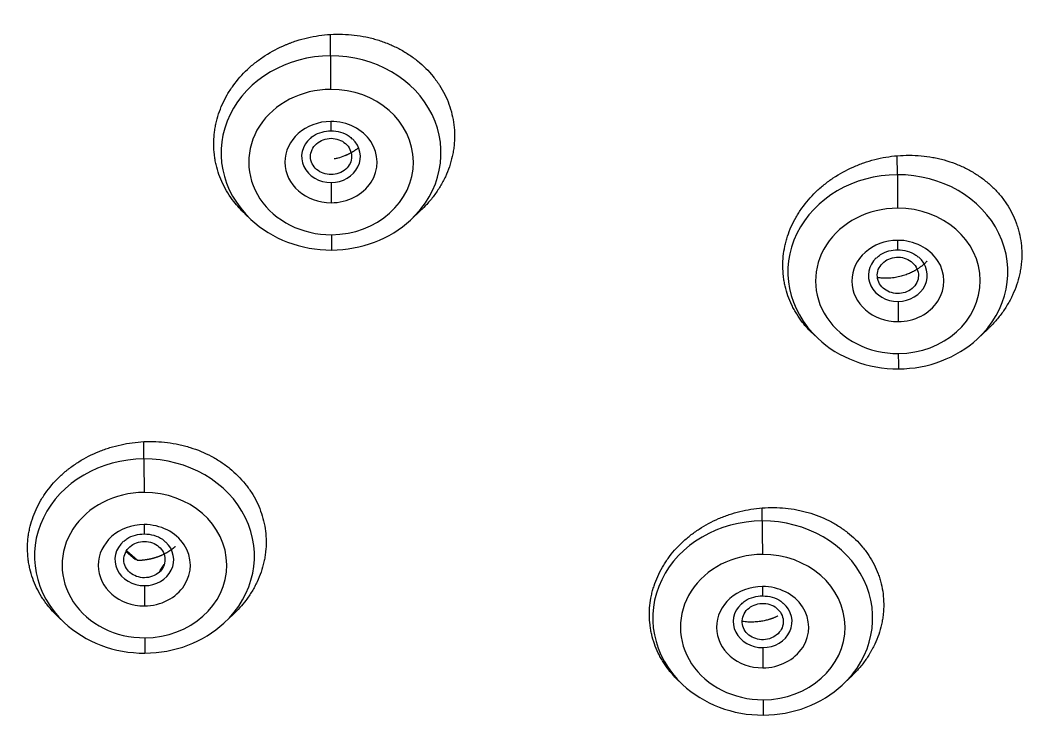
# Model space of a CAD drawing. Header units: millimetres. Extents: x 11618 to 13994, y -5897 to -2537.
# Drawn here: x 12395.49 to 12412.79, y -3998.04 to -3985.97 of the extents above; entities that cross this region are included whole.
import ezdxf

# ---------------------------------------------------------------- set-up
doc = ezdxf.new("R2010")
doc.units = ezdxf.units.MM
doc.layers.add('DIM', color=3, linetype='Continuous', lineweight=13)
doc.styles.get("Standard").update_dxf_attribs({"font": 'arial.ttf'})
doc.dimstyles.get("Standard").update_dxf_attribs({"dimtxt": 0.18, "dimasz": 0.18, "dimexe": 0.18, "dimexo": 0.0625, "dimgap": 0.09, "dimtad": 0, "dimtih": 1, "dimtoh": 1, "dimdec": 1, "dimdsep": 46, "dimtxsty": 'Standard', "dimcen": 0.09, "dimadec": 0, "dimazin": 0, "dimtfac": 1, "dimtdec": 1, "dimtofl": 0, "dimtmove": 0, "dimatfit": 3, "dimfxl": 1, "dimtolj": 1, "dimtzin": 0, "dimarcsym": 0})

# ---------------------------------------------------------------- blocks, each defined once
blk = doc.blocks.new('*D7')
at = {"layer": 'Defpoints', "color": 0, "transparency": 16777216}
for p in [(12331.318, -3489.71), (12736.437, -5533.88), (12816.946, -5533.88)]:
    blk.add_point(p, dxfattribs=at)
at = {"layer": 'DIM', "color": 0, "lineweight": -2, "transparency": 16777216}
for p, q in [((12331.381, -3489.71), (12817.126, -3489.71)), ((12816.946, -3507.71), (12816.946, -4494.996)), ((12816.946, -5515.88), (12816.946, -4528.595)), ((12736.499, -5533.88), (12817.126, -5533.88))]:
    blk.add_line(p, q, dxfattribs=at)
at = {"layer": 'DIM', "color": 0, "transparency": 16777216}
for points in [[(12813.946, -3507.71), (12819.946, -3507.71), (12816.946, -3489.71)], [(12813.946, -5515.88), (12819.946, -5515.88), (12816.946, -5533.88)]]:
    blk.add_solid(points, dxfattribs=at)
at = {"layer": 'DIM', "color": 3, "transparency": 16777216, "insert": (12816.946, -4511.795), "char_height": 18, "attachment_point": 5}
blk.add_mtext('\\A1;(2280)', dxfattribs=at)

msp = doc.modelspace()

# ---------------------------------------------------------------- linework, layer by layer
at = {"linetype": 'Continuous', "lineweight": 13}
for p, q in [((12400.768, -3986.578), (12400.767, -3986.213)), ((12410.405, -3988.6), (12410.404, -3988.276)), ((12397.595, -3993.435), (12397.595, -3993.14)), ((12408.107, -3994.489), (12408.107, -3994.267)), ((12397.452, -3995.152), (12397.294, -3995.014))]:
    msp.add_line(p, q, dxfattribs=at)
at = {"linetype": 'Continuous', "lineweight": 18}
for p, q in [((12402.14, -3989.359), (12402.299, -3989.21)), ((12399.311, -3989.263), (12399.414, -3989.359)), ((12408.972, -3991.307), (12409.051, -3991.381)), ((12411.777, -3991.381), (12411.937, -3991.231)), ((12397.486, -3995.159), (12397.307, -3995.002)), ((12396.138, -3996.119), (12396.241, -3996.216)), ((12398.967, -3996.216), (12399.113, -3996.079)), ((12409.479, -3997.27), (12409.609, -3997.148)), ((12406.693, -3997.213), (12406.753, -3997.27))]:
    msp.add_line(p, q, dxfattribs=at)
at = {"linetype": 'Continuous', "lineweight": 13}
for centre, major_axis, ratio, start_param, end_param in [((12400.777, -3988.229), (-1.87, 0), 0.882948, 4.717224, 7.037094), ((12400.777, -3988.229), (-1.87, 0), 0.882948, 2.377964, 4.717224), ((12400.77, -3986.913), (0.002, -0.5), 0.00227, 3.979346, 5.201076), ((12400.777, -3988.384), (1.4, 0), 0.882948, 1.575631, 4.717224), ((12400.777, -3988.384), (1.4, 0), 0.882948, 4.717224, 7.858816), ((12400.776, -3988.385), (-0.783, 0), 0.882948, 4.717224, 7.858816), ((12400.776, -3988.385), (-0.783, 0), 0.882948, 1.575631, 4.717224), ((12400.772, -3987.553), (0.001, -0.3), 0.00227, 5.201076, 6.276176), ((12410.414, -3990.251), (-1.87, 0), 0.882948, 4.717224, 7.037094), ((12410.414, -3990.251), (-1.87, 0), 0.882948, 2.377964, 4.717224), ((12410.407, -3988.935), (0.002, -0.5), 0.00227, 3.979346, 5.201076), ((12400.78, -3988.936), (-0.001, 0.3), 0.00227, 0.828524, 2.059484), ((12410.414, -3990.405), (1.4, 0), 0.882948, 1.575631, 4.717224), ((12410.414, -3990.405), (1.4, 0), 0.882948, 4.717224, 7.858816), ((12400.784, -3989.385), (-0.002, 0.5), 0.00227, 2.059484, 3.281214), ((12410.413, -3990.407), (-0.783, 0), 0.882948, 4.717224, 7.858816), ((12410.413, -3990.407), (-0.783, 0), 0.882948, 1.575631, 4.717224), ((12410.409, -3989.575), (0.001, -0.3), 0.00227, 5.201076, 6.276176), ((12410.417, -3990.957), (-0.001, 0.3), 0.00227, 0.828524, 2.059484), ((12410.421, -3991.407), (-0.002, 0.5), 0.00227, 2.059484, 3.281214), ((12397.604, -3995.086), (-1.87, 0), 0.882948, 4.717224, 7.037094), ((12397.604, -3995.086), (-1.87, 0), 0.882948, 2.377964, 4.717224), ((12397.598, -3993.77), (0.002, -0.5), 0.00227, 3.979346, 5.201076), ((12397.604, -3995.24), (1.4, 0), 0.882948, 1.575631, 4.717224), ((12397.604, -3995.24), (1.4, 0), 0.882948, 4.717224, 7.858816), ((12397.602, -3995.242), (-0.783, 0), 0.882948, 4.717224, 7.858816), ((12397.602, -3995.242), (-0.783, 0), 0.882948, 1.575631, 4.717224), ((12397.599, -3994.41), (0.001, -0.3), 0.00227, 5.201076, 6.276176), ((12408.116, -3996.14), (-1.87, 0), 0.882948, 4.717224, 7.037094), ((12408.116, -3996.14), (-1.87, 0), 0.882948, 2.377964, 4.717224), ((12408.11, -3994.823), (0.002, -0.5), 0.00227, 3.979346, 5.201076), ((12408.116, -3996.294), (1.4, 0), 0.882948, 1.575631, 4.717224), ((12408.116, -3996.294), (1.4, 0), 0.882948, 4.717224, 7.858816), ((12397.606, -3995.792), (-0.001, 0.3), 0.00227, 0.828524, 2.059484), ((12408.115, -3996.296), (-0.783, 0), 0.882948, 4.717224, 7.858816), ((12408.115, -3996.296), (-0.783, 0), 0.882948, 1.575631, 4.717224), ((12408.111, -3995.464), (0.001, -0.3), 0.00227, 5.201076, 6.276176), ((12397.611, -3996.242), (-0.002, 0.5), 0.00227, 2.059484, 3.281214), ((12408.119, -3996.846), (-0.001, 0.3), 0.00227, 0.828524, 2.059484), ((12408.123, -3997.295), (-0.002, 0.5), 0.00227, 2.059484, 3.281214)]:
    msp.add_ellipse(centre, major_axis=major_axis, ratio=ratio, start_param=start_param, end_param=end_param, dxfattribs=at)
at = {"linetype": 'Continuous', "lineweight": 18}
for centre, major_axis, start_param, end_param in [((12400.776, -3988.291), (0.5, 0), 2.349395, 4.717224), ((12400.776, -3988.291), (0.5, 0), 4.717224, 7.03081), ((12400.777, -3988.229), (-1.87, 0), 0.753908, 1.575631), ((12400.777, -3988.229), (-1.87, 0), 1.575631, 2.377964), ((12410.413, -3990.313), (-0.5, 0), 5.53772, 7.858816), ((12410.413, -3990.313), (-0.5, 0), 1.575631, 3.936194), ((12410.414, -3990.251), (-1.87, 0), 0.753908, 1.575631), ((12410.414, -3990.251), (-1.87, 0), 1.575631, 2.377964), ((12397.602, -3995.148), (0.5, 0), 2.349395, 4.717224), ((12397.602, -3995.148), (0.5, 0), 4.717224, 7.03081), ((12408.115, -3996.202), (-0.5, 0), 5.53772, 7.858816), ((12408.115, -3996.202), (-0.5, 0), 1.575631, 3.936194), ((12397.604, -3995.086), (-1.87, 0), 0.753908, 1.575631), ((12397.604, -3995.086), (-1.87, 0), 1.575631, 2.377964), ((12408.116, -3996.14), (-1.87, 0), 0.753908, 1.575631), ((12408.116, -3996.14), (-1.87, 0), 1.575631, 2.377964)]:
    msp.add_ellipse(centre, major_axis=major_axis, ratio=0.882948, start_param=start_param, end_param=end_param, dxfattribs=at)
for points, knots in [([(12399.31, -3989.262), (12399.242, -3989.198), (12399.18, -3989.13), (12399.087, -3989.01), (12399.053, -3988.961), (12398.991, -3988.86), (12398.963, -3988.808), (12398.887, -3988.651), (12398.849, -3988.542), (12398.816, -3988.4), (12398.81, -3988.372), (12398.8, -3988.314), (12398.796, -3988.285), (12398.786, -3988.199), (12398.779, -3988.084), (12398.785, -3987.968), (12398.794, -3987.882), (12398.797, -3987.853), (12398.807, -3987.795), (12398.812, -3987.766), (12398.843, -3987.621), (12398.88, -3987.509), (12398.954, -3987.346), (12398.981, -3987.293), (12399.027, -3987.214), (12399.043, -3987.188), (12399.076, -3987.136), (12399.094, -3987.111), (12399.184, -3986.986), (12399.265, -3986.893), (12399.38, -3986.786), (12399.403, -3986.765), (12399.451, -3986.723), (12399.476, -3986.703), (12399.552, -3986.644), (12399.604, -3986.607), (12399.766, -3986.503), (12399.88, -3986.442), (12400.017, -3986.385), (12400.032, -3986.379), (12400.062, -3986.367), (12400.078, -3986.361), (12400.124, -3986.343), (12400.155, -3986.333), (12400.249, -3986.302), (12400.313, -3986.285), (12400.504, -3986.24), (12400.634, -3986.221), (12400.767, -3986.213)], [0, 0, 0, 0, 0.065619, 0.065619, 0.108091, 0.108091, 0.150563, 0.150563, 0.235506, 0.235506, 0.256742, 0.256742, 0.277978, 0.277978, 0.32045, 0.362922, 0.362922, 0.384158, 0.384158, 0.405394, 0.405394, 0.490338, 0.490338, 0.53281, 0.53281, 0.554045, 0.554045, 0.575281, 0.575281, 0.660225, 0.660225, 0.681461, 0.681461, 0.702697, 0.702697, 0.745169, 0.745169, 0.830113, 0.830113, 0.840731, 0.840731, 0.851348, 0.851348, 0.872584, 0.872584, 0.915056, 0.915056, 1, 1, 1, 1]), ([(12400.767, -3986.213), (12400.836, -3986.209), (12400.904, -3986.208), (12401.039, -3986.212), (12401.173, -3986.222), (12401.305, -3986.243), (12401.403, -3986.263), (12401.435, -3986.271), (12401.5, -3986.287), (12401.532, -3986.296), (12401.628, -3986.325), (12401.753, -3986.37), (12401.929, -3986.452), (12402.04, -3986.517), (12402.121, -3986.57), (12402.147, -3986.588), (12402.199, -3986.626), (12402.224, -3986.645), (12402.347, -3986.745), (12402.434, -3986.832), (12402.531, -3986.952), (12402.55, -3986.977), (12402.577, -3987.014), (12402.586, -3987.027), (12402.604, -3987.052), (12402.646, -3987.116), (12402.713, -3987.234), (12402.761, -3987.344), (12402.802, -3987.457), (12402.819, -3987.514), (12402.847, -3987.632), (12402.868, -3987.75), (12402.88, -3987.928), (12402.874, -3988.047), (12402.866, -3988.122), (12402.864, -3988.138), (12402.86, -3988.168), (12402.858, -3988.183), (12402.85, -3988.228), (12402.844, -3988.258), (12402.811, -3988.406), (12402.772, -3988.521), (12402.707, -3988.661), (12402.693, -3988.689), (12402.664, -3988.745), (12402.648, -3988.772), (12402.599, -3988.853), (12402.529, -3988.958), (12402.416, -3989.094), (12402.336, -3989.176), (12402.299, -3989.21)], [0, 0, 0, 0, 0.042066, 0.042066, 0.084133, 0.126199, 0.126199, 0.147232, 0.147232, 0.168265, 0.168265, 0.210331, 0.252398, 0.294464, 0.294464, 0.315497, 0.315497, 0.33653, 0.33653, 0.420663, 0.420663, 0.441696, 0.441696, 0.452213, 0.452213, 0.462729, 0.504796, 0.546862, 0.546862, 0.588928, 0.588928, 0.630994, 0.673061, 0.715127, 0.715127, 0.725644, 0.725644, 0.73616, 0.73616, 0.757193, 0.757193, 0.841326, 0.841326, 0.862359, 0.862359, 0.883392, 0.883392, 0.925459, 0.967525, 1, 1, 1, 1]), ([(12400.428, -3987.983), (12400.443, -3987.965), (12400.496, -3987.918), (12400.619, -3987.868), (12400.721, -3987.854), (12400.773, -3987.853)], [0, 0, 0, 0, 0.206446, 0.623832, 1, 1, 1, 1]), ([(12400.773, -3987.853), (12400.831, -3987.854), (12400.939, -3987.869), (12401.069, -3987.925), (12401.121, -3987.976), (12401.137, -3987.995)], [0, 0, 0, 0, 0.388964, 0.792604, 1, 1, 1, 1]), ([(12401.244, -3988.142), (12401.243, -3988.143), (12401.239, -3988.146), (12401.23, -3988.153), (12401.219, -3988.162), (12401.207, -3988.17), (12401.194, -3988.179), (12401.182, -3988.188), (12401.169, -3988.196), (12401.156, -3988.204), (12401.143, -3988.212), (12401.13, -3988.22), (12401.117, -3988.227), (12401.103, -3988.235), (12401.09, -3988.242), (12401.076, -3988.249), (12401.062, -3988.256), (12401.048, -3988.262), (12401.033, -3988.269), (12401.019, -3988.275), (12400.973, -3988.294), (12400.911, -3988.314), (12400.852, -3988.327), (12400.832, -3988.331)], [0, 0, 0, 0, 0.005607, 0.038721, 0.071939, 0.105255, 0.138663, 0.172157, 0.205731, 0.239378, 0.273094, 0.306873, 0.340709, 0.374597, 0.408531, 0.442507, 0.476521, 0.510567, 0.544641, 0.57874, 0.61286, 0.868876, 1, 1, 1, 1]), ([(12408.971, -3991.306), (12408.906, -3991.245), (12408.847, -3991.18), (12408.757, -3991.065), (12408.724, -3991.018), (12408.678, -3990.944), (12408.663, -3990.919), (12408.636, -3990.868), (12408.623, -3990.843), (12408.561, -3990.714), (12408.523, -3990.607), (12408.491, -3990.468), (12408.485, -3990.441), (12408.476, -3990.384), (12408.471, -3990.356), (12408.462, -3990.271), (12408.458, -3990.214), (12408.457, -3990.044), (12408.468, -3989.93), (12408.499, -3989.787), (12408.506, -3989.759), (12408.521, -3989.702), (12408.529, -3989.674), (12408.556, -3989.591), (12408.599, -3989.481), (12408.652, -3989.375), (12408.697, -3989.297), (12408.713, -3989.271), (12408.745, -3989.22), (12408.762, -3989.194), (12408.851, -3989.07), (12408.931, -3988.977), (12409.065, -3988.848), (12409.112, -3988.806), (12409.187, -3988.747), (12409.212, -3988.727), (12409.263, -3988.69), (12409.289, -3988.671), (12409.421, -3988.583), (12409.534, -3988.522), (12409.681, -3988.456), (12409.711, -3988.443), (12409.772, -3988.419), (12409.803, -3988.408), (12409.895, -3988.376), (12409.957, -3988.357), (12410.146, -3988.309), (12410.274, -3988.288), (12410.404, -3988.276)], [0, 0, 0, 0, 0.064148, 0.064148, 0.106687, 0.106687, 0.127957, 0.127957, 0.149226, 0.149226, 0.234303, 0.234303, 0.255573, 0.255573, 0.276842, 0.276842, 0.319381, 0.319381, 0.404458, 0.404458, 0.425727, 0.425727, 0.446997, 0.446997, 0.489536, 0.532074, 0.532074, 0.553344, 0.553344, 0.574613, 0.574613, 0.65969, 0.65969, 0.702229, 0.702229, 0.723498, 0.723498, 0.744768, 0.744768, 0.829845, 0.829845, 0.851115, 0.851115, 0.872384, 0.872384, 0.914923, 0.914923, 1, 1, 1, 1]), ([(12410.404, -3988.276), (12410.473, -3988.271), (12410.54, -3988.268), (12410.675, -3988.268), (12410.809, -3988.275), (12410.941, -3988.293), (12411.039, -3988.311), (12411.072, -3988.317), (12411.137, -3988.332), (12411.169, -3988.34), (12411.265, -3988.367), (12411.39, -3988.408), (12411.567, -3988.486), (12411.678, -3988.549), (12411.759, -3988.6), (12411.786, -3988.618), (12411.838, -3988.654), (12411.863, -3988.673), (12411.937, -3988.731), (12412.03, -3988.812), (12412.114, -3988.902), (12412.172, -3988.972), (12412.191, -3988.996), (12412.228, -3989.046), (12412.245, -3989.071), (12412.295, -3989.147), (12412.356, -3989.25), (12412.403, -3989.36), (12412.434, -3989.443), (12412.449, -3989.486), (12412.461, -3989.529), (12412.469, -3989.558), (12412.473, -3989.572), (12412.491, -3989.645), (12412.512, -3989.762), (12412.524, -3989.94), (12412.518, -3990.06), (12412.508, -3990.151), (12412.504, -3990.181), (12412.494, -3990.241), (12412.488, -3990.271), (12412.468, -3990.36), (12412.435, -3990.477), (12412.389, -3990.592), (12412.35, -3990.676), (12412.336, -3990.705), (12412.306, -3990.76), (12412.29, -3990.788), (12412.241, -3990.87), (12412.17, -3990.975), (12412.088, -3991.074), (12412.023, -3991.145), (12411.989, -3991.181), (12411.953, -3991.215), (12411.94, -3991.228), (12411.938, -3991.229), (12411.937, -3991.231)], [0, 0, 0, 0, 0.042048, 0.042048, 0.084095, 0.126143, 0.126143, 0.147167, 0.147167, 0.168191, 0.168191, 0.210239, 0.252286, 0.294334, 0.294334, 0.315358, 0.315358, 0.336382, 0.336382, 0.37843, 0.420477, 0.420477, 0.441501, 0.441501, 0.462525, 0.462525, 0.504573, 0.54662, 0.54662, 0.567644, 0.578156, 0.578156, 0.588668, 0.588668, 0.630716, 0.672764, 0.714811, 0.714811, 0.735835, 0.735835, 0.756859, 0.756859, 0.798907, 0.840954, 0.840954, 0.861978, 0.861978, 0.883002, 0.883002, 0.92505, 0.967098, 0.967098, 0.988122, 0.998633, 0.998633, 1, 1, 1, 1]), ([(12410.051, -3990.017), (12410.07, -3989.995), (12410.127, -3989.943), (12410.256, -3989.889), (12410.358, -3989.876), (12410.41, -3989.875)], [0, 0, 0, 0, 0.24821, 0.643629, 1, 1, 1, 1]), ([(12410.41, -3989.875), (12410.468, -3989.876), (12410.576, -3989.891), (12410.7, -3989.944), (12410.748, -3989.99), (12410.76, -3990.004)], [0, 0, 0, 0, 0.410705, 0.836907, 1, 1, 1, 1]), ([(12410.906, -3990.072), (12410.904, -3990.074), (12410.899, -3990.08), (12410.889, -3990.09), (12410.877, -3990.102), (12410.864, -3990.113), (12410.852, -3990.125), (12410.839, -3990.136), (12410.825, -3990.147), (12410.812, -3990.158), (12410.798, -3990.169), (12410.783, -3990.179), (12410.769, -3990.189), (12410.754, -3990.199), (12410.739, -3990.209), (12410.724, -3990.219), (12410.708, -3990.228), (12410.693, -3990.237), (12410.66, -3990.254), (12410.608, -3990.279), (12410.531, -3990.309), (12410.443, -3990.334), (12410.346, -3990.353), (12410.24, -3990.362), (12410.147, -3990.36), (12410.089, -3990.353), (12410.069, -3990.351)], [0, 0, 0, 0, 0.008765, 0.027942, 0.047205, 0.066548, 0.085967, 0.105459, 0.125019, 0.144643, 0.164327, 0.184068, 0.203862, 0.223705, 0.243594, 0.263527, 0.2835, 0.303512, 0.323558, 0.403917, 0.493994, 0.593032, 0.69977, 0.813455, 0.934832, 1, 1, 1, 1]), ([(12396.137, -3996.118), (12396.071, -3996.056), (12396.011, -3995.991), (12395.939, -3995.898), (12395.921, -3995.874), (12395.887, -3995.826), (12395.871, -3995.802), (12395.824, -3995.727), (12395.796, -3995.676), (12395.721, -3995.52), (12395.683, -3995.413), (12395.65, -3995.274), (12395.644, -3995.246), (12395.634, -3995.189), (12395.63, -3995.161), (12395.62, -3995.076), (12395.613, -3994.963), (12395.618, -3994.849), (12395.627, -3994.764), (12395.631, -3994.736), (12395.64, -3994.679), (12395.646, -3994.65), (12395.677, -3994.509), (12395.714, -3994.399), (12395.787, -3994.239), (12395.814, -3994.186), (12395.852, -3994.122), (12395.86, -3994.109), (12395.876, -3994.084), (12395.884, -3994.071), (12395.909, -3994.033), (12395.926, -3994.008), (12396.016, -3993.886), (12396.098, -3993.796), (12396.212, -3993.691), (12396.247, -3993.66), (12396.283, -3993.63), (12396.308, -3993.61), (12396.321, -3993.6), (12396.384, -3993.552), (12396.436, -3993.516), (12396.597, -3993.415), (12396.711, -3993.357), (12396.862, -3993.295), (12396.893, -3993.284), (12396.954, -3993.262), (12396.985, -3993.251), (12397.079, -3993.222), (12397.142, -3993.206), (12397.333, -3993.164), (12397.462, -3993.147), (12397.595, -3993.14)], [0, 0, 0, 0, 0.06389, 0.06389, 0.085165, 0.085165, 0.10644, 0.10644, 0.148991, 0.148991, 0.234092, 0.234092, 0.255367, 0.255367, 0.276642, 0.276642, 0.319192, 0.361743, 0.361743, 0.383018, 0.383018, 0.404293, 0.404293, 0.489394, 0.489394, 0.531945, 0.531945, 0.542582, 0.542582, 0.55322, 0.55322, 0.574495, 0.574495, 0.659596, 0.659596, 0.680871, 0.691509, 0.691509, 0.702147, 0.702147, 0.744697, 0.744697, 0.829798, 0.829798, 0.851073, 0.851073, 0.872349, 0.872349, 0.914899, 0.914899, 1, 1, 1, 1]), ([(12397.595, -3993.14), (12397.662, -3993.137), (12397.73, -3993.137), (12397.863, -3993.142), (12397.995, -3993.153), (12398.125, -3993.175), (12398.222, -3993.196), (12398.254, -3993.203), (12398.318, -3993.22), (12398.35, -3993.229), (12398.508, -3993.278), (12398.627, -3993.328), (12398.796, -3993.418), (12398.851, -3993.45), (12398.93, -3993.502), (12398.956, -3993.521), (12399.007, -3993.558), (12399.032, -3993.577), (12399.152, -3993.675), (12399.239, -3993.762), (12399.334, -3993.879), (12399.353, -3993.904), (12399.379, -3993.94), (12399.388, -3993.953), (12399.405, -3993.978), (12399.447, -3994.04), (12399.513, -3994.157), (12399.583, -3994.319), (12399.617, -3994.431), (12399.644, -3994.546), (12399.655, -3994.604), (12399.669, -3994.719), (12399.677, -3994.835), (12399.671, -3994.952), (12399.663, -3995.025), (12399.661, -3995.04), (12399.657, -3995.07), (12399.655, -3995.084), (12399.648, -3995.128), (12399.642, -3995.157), (12399.61, -3995.302), (12399.571, -3995.415), (12399.507, -3995.551), (12399.493, -3995.579), (12399.465, -3995.633), (12399.449, -3995.659), (12399.401, -3995.738), (12399.367, -3995.79), (12399.265, -3995.924), (12399.193, -3996.004), (12399.114, -3996.079)], [0, 0, 0, 0, 0.042167, 0.042167, 0.084333, 0.1265, 0.1265, 0.147583, 0.147583, 0.168666, 0.168666, 0.252999, 0.252999, 0.295166, 0.295166, 0.316249, 0.316249, 0.337332, 0.337332, 0.421665, 0.421665, 0.442748, 0.442748, 0.45329, 0.45329, 0.463832, 0.505998, 0.548165, 0.590331, 0.590331, 0.632498, 0.632498, 0.674664, 0.716831, 0.716831, 0.727372, 0.727372, 0.737914, 0.737914, 0.758997, 0.758997, 0.84333, 0.84333, 0.864414, 0.864414, 0.885497, 0.885497, 0.927663, 0.927663, 1, 1, 1, 1]), ([(12406.692, -3997.212), (12406.629, -3997.153), (12406.572, -3997.09), (12406.484, -3996.979), (12406.452, -3996.932), (12406.406, -3996.86), (12406.392, -3996.835), (12406.365, -3996.786), (12406.352, -3996.761), (12406.291, -3996.635), (12406.254, -3996.53), (12406.222, -3996.395), (12406.217, -3996.368), (12406.207, -3996.312), (12406.203, -3996.285), (12406.193, -3996.202), (12406.19, -3996.146), (12406.188, -3995.98), (12406.2, -3995.869), (12406.23, -3995.73), (12406.236, -3995.702), (12406.251, -3995.647), (12406.26, -3995.62), (12406.286, -3995.538), (12406.328, -3995.432), (12406.381, -3995.328), (12406.425, -3995.252), (12406.44, -3995.227), (12406.472, -3995.177), (12406.489, -3995.152), (12406.576, -3995.031), (12406.655, -3994.941), (12406.788, -3994.815), (12406.834, -3994.775), (12406.907, -3994.717), (12406.932, -3994.699), (12406.983, -3994.662), (12407.009, -3994.645), (12407.139, -3994.559), (12407.249, -3994.5), (12407.395, -3994.437), (12407.425, -3994.425), (12407.485, -3994.402), (12407.515, -3994.391), (12407.606, -3994.36), (12407.667, -3994.343), (12407.852, -3994.297), (12407.978, -3994.277), (12408.107, -3994.267)], [0, 0, 0, 0, 0.063252, 0.063252, 0.105831, 0.105831, 0.127121, 0.127121, 0.148411, 0.148411, 0.23357, 0.23357, 0.254859, 0.254859, 0.276149, 0.276149, 0.318729, 0.318729, 0.403888, 0.403888, 0.425177, 0.425177, 0.446467, 0.446467, 0.489046, 0.531626, 0.531626, 0.552916, 0.552916, 0.574205, 0.574205, 0.659364, 0.659364, 0.701944, 0.701944, 0.723233, 0.723233, 0.744523, 0.744523, 0.829682, 0.829682, 0.850972, 0.850972, 0.872262, 0.872262, 0.914841, 0.914841, 1, 1, 1, 1]), ([(12408.107, -3994.267), (12408.174, -3994.262), (12408.24, -3994.26), (12408.372, -3994.262), (12408.503, -3994.269), (12408.632, -3994.287), (12408.728, -3994.306), (12408.76, -3994.312), (12408.823, -3994.328), (12408.855, -3994.336), (12409.011, -3994.38), (12409.129, -3994.427), (12409.297, -3994.511), (12409.352, -3994.542), (12409.431, -3994.593), (12409.457, -3994.61), (12409.507, -3994.646), (12409.532, -3994.664), (12409.652, -3994.759), (12409.738, -3994.842), (12409.834, -3994.957), (12409.852, -3994.981), (12409.888, -3995.029), (12409.905, -3995.053), (12409.954, -3995.127), (12410.012, -3995.229), (12410.059, -3995.335), (12410.089, -3995.416), (12410.098, -3995.444), (12410.115, -3995.5), (12410.123, -3995.528), (12410.144, -3995.613), (12410.165, -3995.727), (12410.176, -3995.9), (12410.171, -3996.016), (12410.161, -3996.104), (12410.157, -3996.133), (12410.148, -3996.192), (12410.142, -3996.221), (12410.11, -3996.365), (12410.071, -3996.477), (12410.007, -3996.614), (12409.993, -3996.642), (12409.972, -3996.682), (12409.964, -3996.696), (12409.949, -3996.723), (12409.91, -3996.789), (12409.832, -3996.904), (12409.752, -3997), (12409.688, -3997.069), (12409.666, -3997.092), (12409.632, -3997.126), (12409.621, -3997.137), (12409.609, -3997.148)], [0, 0, 0, 0, 0.042103, 0.042103, 0.084205, 0.126308, 0.126308, 0.147359, 0.147359, 0.16841, 0.16841, 0.252616, 0.252616, 0.294718, 0.294718, 0.31577, 0.31577, 0.336821, 0.336821, 0.421026, 0.421026, 0.442077, 0.442077, 0.463129, 0.463129, 0.505231, 0.547334, 0.547334, 0.568385, 0.568385, 0.589436, 0.589436, 0.631539, 0.673642, 0.715744, 0.715744, 0.736796, 0.736796, 0.757847, 0.757847, 0.842052, 0.842052, 0.863103, 0.863103, 0.873629, 0.873629, 0.884155, 0.926257, 0.96836, 0.96836, 0.989411, 0.989411, 1, 1, 1, 1]), ([(12397.255, -3994.84), (12397.27, -3994.822), (12397.322, -3994.775), (12397.446, -3994.724), (12397.548, -3994.711), (12397.6, -3994.71)], [0, 0, 0, 0, 0.206446, 0.623832, 1, 1, 1, 1]), ([(12397.6, -3994.71), (12397.658, -3994.71), (12397.766, -3994.725), (12397.896, -3994.782), (12397.948, -3994.833), (12397.964, -3994.852)], [0, 0, 0, 0, 0.388964, 0.792604, 1, 1, 1, 1]), ([(12398.13, -3994.923), (12398.127, -3994.926), (12398.12, -3994.931), (12398.11, -3994.94), (12398.101, -3994.948), (12398.09, -3994.956), (12398.08, -3994.964), (12398.069, -3994.972), (12398.059, -3994.98), (12398.048, -3994.988), (12398.036, -3994.996), (12398.025, -3995.003), (12398.014, -3995.011), (12398.002, -3995.018), (12397.99, -3995.025), (12397.978, -3995.032), (12397.965, -3995.039), (12397.953, -3995.046), (12397.94, -3995.053), (12397.927, -3995.059), (12397.914, -3995.065), (12397.901, -3995.072), (12397.888, -3995.078), (12397.874, -3995.083), (12397.86, -3995.089), (12397.846, -3995.095), (12397.832, -3995.1), (12397.818, -3995.105), (12397.804, -3995.11), (12397.789, -3995.114), (12397.774, -3995.119), (12397.76, -3995.123), (12397.745, -3995.127), (12397.73, -3995.131), (12397.715, -3995.135), (12397.699, -3995.138), (12397.684, -3995.141), (12397.669, -3995.144), (12397.653, -3995.147), (12397.638, -3995.15), (12397.622, -3995.152), (12397.606, -3995.154), (12397.591, -3995.156), (12397.575, -3995.157), (12397.559, -3995.159), (12397.543, -3995.16), (12397.527, -3995.161), (12397.507, -3995.161), (12397.493, -3995.161), (12397.483, -3995.161)], [0, 0, 0, 0, 0.018753, 0.037636, 0.056645, 0.075778, 0.095031, 0.114402, 0.133888, 0.153486, 0.173195, 0.19301, 0.212931, 0.232955, 0.25308, 0.273304, 0.293626, 0.314043, 0.334554, 0.355159, 0.375856, 0.396645, 0.417524, 0.438494, 0.459554, 0.480704, 0.501941, 0.523261, 0.544661, 0.566137, 0.587684, 0.609298, 0.630977, 0.652715, 0.674509, 0.696355, 0.718249, 0.740188, 0.762167, 0.784183, 0.806234, 0.828315, 0.850423, 0.872555, 0.894708, 0.91688, 0.939068, 0.961269, 1, 1, 1, 1]), ([(12407.753, -3995.906), (12407.772, -3995.883), (12407.829, -3995.832), (12407.958, -3995.778), (12408.061, -3995.764), (12408.113, -3995.764)], [0, 0, 0, 0, 0.24821, 0.643629, 1, 1, 1, 1]), ([(12408.113, -3995.764), (12408.17, -3995.764), (12408.278, -3995.779), (12408.403, -3995.832), (12408.45, -3995.878), (12408.463, -3995.892)], [0, 0, 0, 0, 0.410705, 0.836907, 1, 1, 1, 1]), ([(12408.375, -3996.105), (12408.371, -3996.107), (12408.362, -3996.111), (12408.347, -3996.118), (12408.331, -3996.126), (12408.314, -3996.133), (12408.297, -3996.14), (12408.28, -3996.146), (12408.263, -3996.153), (12408.246, -3996.158), (12408.228, -3996.164), (12408.192, -3996.175), (12408.135, -3996.189), (12408.053, -3996.203), (12407.961, -3996.21), (12407.864, -3996.21), (12407.799, -3996.202), (12407.767, -3996.197)], [0, 0, 0, 0, 0.021787, 0.050929, 0.080155, 0.109459, 0.138836, 0.168281, 0.197791, 0.227361, 0.256987, 0.286666, 0.405634, 0.538991, 0.685614, 0.843637, 1, 1, 1, 1])]:
    msp.add_open_spline(points, degree=3, knots=knots, dxfattribs=at)
for points in [[(12400.453, -3988.173), (12400.471, -3988.135), (12400.524, -3988.066), (12400.641, -3987.996), (12400.777, -3987.973), (12400.913, -3987.996), (12401.028, -3988.064), (12401.107, -3988.165), (12401.134, -3988.289), (12401.118, -3988.371), (12401.101, -3988.407)], [(12401.101, -3988.407), (12401.085, -3988.442), (12401.032, -3988.511), (12400.913, -3988.583), (12400.777, -3988.606), (12400.641, -3988.583), (12400.526, -3988.516), (12400.447, -3988.416), (12400.419, -3988.293), (12400.436, -3988.211), (12400.453, -3988.173)], [(12410.072, -3990.244), (12410.082, -3990.204), (12410.122, -3990.128), (12410.224, -3990.042), (12410.354, -3989.999), (12410.492, -3990.002), (12410.618, -3990.051), (12410.715, -3990.139), (12410.766, -3990.259), (12410.765, -3990.341), (12410.756, -3990.379)], [(12410.756, -3990.379), (12410.746, -3990.417), (12410.707, -3990.492), (12410.604, -3990.581), (12410.474, -3990.624), (12410.336, -3990.621), (12410.209, -3990.572), (12410.112, -3990.485), (12410.061, -3990.368), (12410.062, -3990.284), (12410.072, -3990.244)], [(12397.853, -3995.364), (12397.822, -3995.391), (12397.744, -3995.437), (12397.603, -3995.464), (12397.467, -3995.439), (12397.352, -3995.372), (12397.274, -3995.271), (12397.244, -3995.151), (12397.272, -3995.029), (12397.323, -3994.958), (12397.356, -3994.929)], [(12397.356, -3994.929), (12397.388, -3994.9), (12397.468, -3994.854), (12397.606, -3994.829), (12397.742, -3994.854), (12397.857, -3994.921), (12397.934, -3995.022), (12397.963, -3995.142), (12397.934, -3995.267), (12397.884, -3995.337), (12397.853, -3995.364)], [(12407.8, -3996.067), (12407.82, -3996.03), (12407.878, -3995.964), (12407.999, -3995.9), (12408.137, -3995.884), (12408.271, -3995.914), (12408.381, -3995.987), (12408.454, -3996.091), (12408.473, -3996.217), (12408.451, -3996.298), (12408.432, -3996.333)], [(12408.432, -3996.333), (12408.414, -3996.368), (12408.357, -3996.433), (12408.234, -3996.5), (12408.096, -3996.516), (12407.962, -3996.486), (12407.851, -3996.414), (12407.779, -3996.31), (12407.758, -3996.186), (12407.78, -3996.104), (12407.8, -3996.067)]]:
    msp.add_open_spline(points, degree=3, dxfattribs=at)
at = {"linetype": 'Continuous', "lineweight": 13}
msp.add_open_spline([(12397.853, -3995.364), (12397.881, -3995.319), (12397.909, -3995.275), (12397.937, -3995.23)], degree=3, dxfattribs=at)

# ---------------------------------------------------------------- dimensions: what is measured, and where the dimension line sits
at = {"layer": 'DIM', "color": 3}
dim = msp.add_linear_dim(base=(12816.946, -5533.88), p1=(12331.318, -3489.71), p2=(12736.437, -5533.88), angle=90, text='(2280)', dimstyle='Standard', override={"dimtxt": 18, "dimasz": 18, "dimgap": 5, "dimclrt": 3}, dxfattribs=at)
dim.commit()
dim.dimension.update_dxf_attribs({"geometry": '*D7', "text_midpoint": (12816.946, -4511.795)})

doc.saveas('drawing.dxf')
